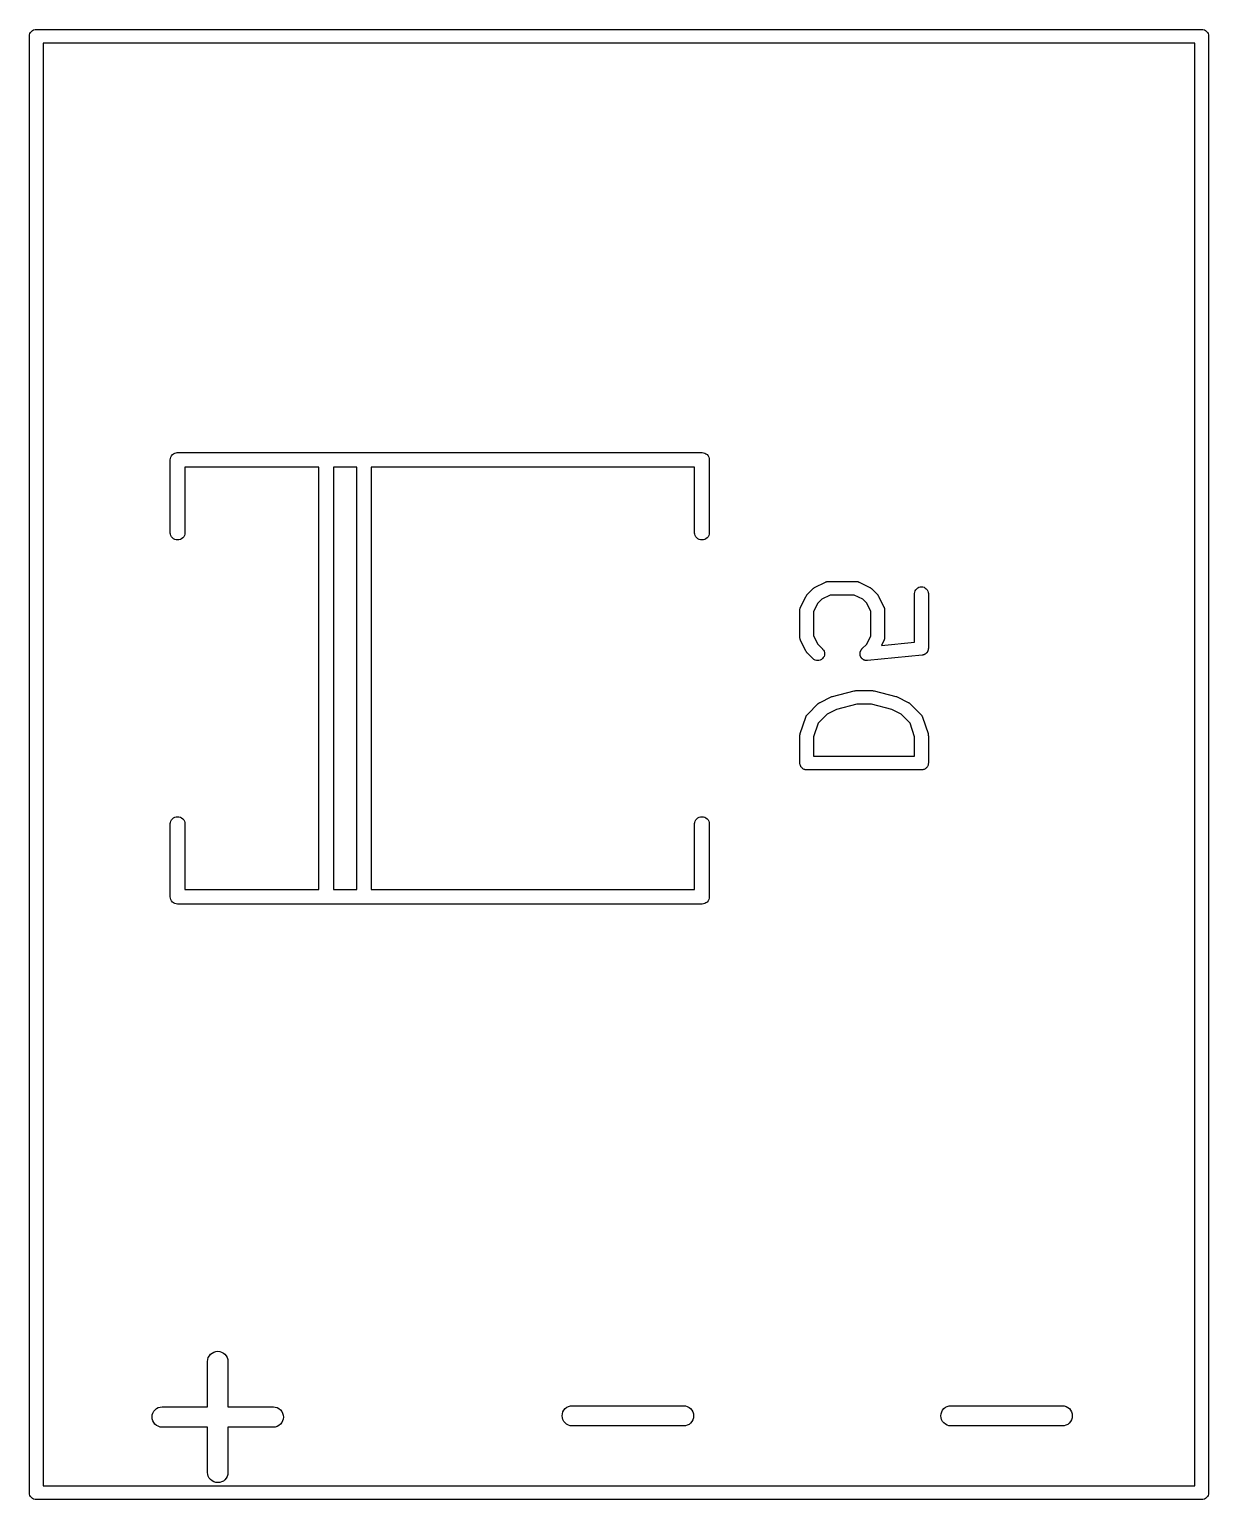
# Model space of a CAD drawing. Extents: x 128.5 to 185.2, y -118.7 to -64.4.
# Drawn here: x 165.49 to 175.77, y -118.67 to -105.85 of the extents above; entities that cross this region are included whole.
import ezdxf

# ---------------------------------------------------------------- set-up
doc = ezdxf.new("R2010")
doc.units = 0
doc.layers.add('BLACK', color=7, linetype='CONTINUOUS')

msp = doc.modelspace()

# ---------------------------------------------------------------- linework, layer by layer
at = {"layer": 'BLACK', "linetype": 'CONTINUOUS'}
for p, q in [((165.491, -105.895), (165.495, -105.884)), ((165.495, -105.884), (165.5, -105.873)), ((165.5, -105.873), (165.508, -105.864)), ((165.508, -105.864), (165.517, -105.857)), ((165.517, -105.857), (165.527, -105.851)), ((165.527, -105.851), (165.539, -105.848)), ((165.539, -105.848), (165.547, -105.847)), ((165.547, -105.847), (165.547, -105.847)), ((165.547, -105.847), (165.55, -105.847)), ((165.55, -105.847), (165.553, -105.847)), ((165.553, -105.847), (175.707, -105.847)), ((175.707, -105.847), (175.71, -105.847)), ((175.71, -105.847), (175.713, -105.847)), ((175.713, -105.847), (175.713, -105.847)), ((175.713, -105.847), (175.722, -105.848)), ((175.722, -105.848), (175.734, -105.851)), ((175.734, -105.851), (175.744, -105.857)), ((175.744, -105.857), (175.753, -105.864)), ((175.753, -105.864), (175.761, -105.873)), ((175.761, -105.873), (175.766, -105.884)), ((175.766, -105.884), (175.77, -105.895)), ((165.49, -105.907), (165.491, -105.895)), ((165.49, -105.91), (165.49, -105.907)), ((165.49, -118.604), (165.49, -105.91)), ((165.61, -105.967), (165.61, -118.547)), ((175.65, -105.967), (165.61, -105.967)), ((175.65, -118.547), (175.65, -105.967)), ((175.77, -105.895), (175.771, -105.907)), ((175.771, -105.907), (175.77, -105.91)), ((175.77, -105.91), (175.77, -118.604)), ((166.718, -109.601), (166.719, -109.588)), ((166.718, -109.604), (166.718, -109.601)), ((166.718, -110.239), (166.718, -109.604)), ((166.719, -109.588), (166.723, -109.576)), ((166.723, -109.576), (166.729, -109.565)), ((166.729, -109.565), (166.737, -109.555)), ((166.737, -109.555), (166.747, -109.547)), ((166.747, -109.547), (166.758, -109.542)), ((166.758, -109.542), (166.77, -109.538)), ((166.77, -109.538), (166.779, -109.537)), ((166.779, -109.537), (166.782, -109.537)), ((166.782, -109.537), (166.785, -109.537)), ((166.785, -109.537), (168.074, -109.537)), ((168.074, -109.537), (168.077, -109.537)), ((168.077, -109.537), (168.08, -109.537)), ((168.08, -109.537), (168.404, -109.537)), ((168.404, -109.537), (168.408, -109.537)), ((168.408, -109.537), (168.411, -109.537)), ((168.411, -109.537), (171.351, -109.537)), ((171.351, -109.537), (171.354, -109.537)), ((171.354, -109.537), (171.357, -109.537)), ((171.357, -109.537), (171.366, -109.538)), ((171.366, -109.538), (171.378, -109.542)), ((171.378, -109.542), (171.389, -109.547)), ((171.389, -109.547), (171.399, -109.555)), ((171.399, -109.555), (171.407, -109.565)), ((171.407, -109.565), (171.413, -109.576)), ((171.413, -109.576), (171.417, -109.588)), ((171.417, -109.588), (171.418, -109.601)), ((171.418, -109.601), (171.417, -109.604)), ((171.417, -109.604), (171.417, -110.239)), ((168.014, -109.664), (166.845, -109.664)), ((166.845, -109.664), (166.845, -110.239)), ((168.014, -113.347), (168.014, -109.664)), ((168.141, -109.664), (168.141, -113.347)), ((168.344, -109.664), (168.141, -109.664)), ((168.344, -113.347), (168.344, -109.664)), ((171.29, -109.664), (168.471, -109.664)), ((168.471, -109.664), (168.471, -113.347)), ((171.29, -110.239), (171.29, -109.664)), ((166.719, -110.248), (166.718, -110.239)), ((166.723, -110.26), (166.719, -110.248)), ((166.845, -110.248), (166.841, -110.26)), ((166.845, -110.239), (166.845, -110.248)), ((171.291, -110.248), (171.29, -110.239)), ((171.295, -110.26), (171.291, -110.248)), ((171.417, -110.248), (171.413, -110.26)), ((171.417, -110.239), (171.417, -110.248)), ((166.729, -110.271), (166.723, -110.26)), ((166.737, -110.281), (166.729, -110.271)), ((166.747, -110.289), (166.737, -110.281)), ((166.758, -110.294), (166.747, -110.289)), ((166.77, -110.298), (166.758, -110.294)), ((166.782, -110.299), (166.77, -110.298)), ((166.794, -110.298), (166.782, -110.299)), ((166.806, -110.294), (166.794, -110.298)), ((166.817, -110.289), (166.806, -110.294)), ((166.827, -110.281), (166.817, -110.289)), ((166.835, -110.271), (166.827, -110.281)), ((166.841, -110.26), (166.835, -110.271)), ((171.301, -110.271), (171.295, -110.26)), ((171.309, -110.281), (171.301, -110.271)), ((171.319, -110.289), (171.309, -110.281)), ((171.33, -110.294), (171.319, -110.289)), ((171.342, -110.298), (171.33, -110.294)), ((171.354, -110.299), (171.342, -110.298)), ((171.366, -110.298), (171.354, -110.299)), ((171.378, -110.294), (171.366, -110.298)), ((171.389, -110.289), (171.378, -110.294)), ((171.399, -110.281), (171.389, -110.289)), ((171.407, -110.271), (171.399, -110.281)), ((171.413, -110.26), (171.407, -110.271)), ((172.273, -110.773), (172.32, -110.725)), ((172.32, -110.725), (172.321, -110.725)), ((172.321, -110.725), (172.324, -110.722)), ((172.324, -110.722), (172.326, -110.72)), ((172.326, -110.72), (172.328, -110.719)), ((172.328, -110.719), (172.33, -110.717)), ((172.33, -110.717), (172.333, -110.716)), ((172.333, -110.716), (172.336, -110.714)), ((172.336, -110.714), (172.431, -110.666)), ((172.431, -110.666), (172.432, -110.666)), ((172.432, -110.666), (172.434, -110.665)), ((172.434, -110.665), (172.435, -110.665)), ((172.435, -110.665), (172.439, -110.663)), ((172.439, -110.663), (172.443, -110.662)), ((172.443, -110.662), (172.445, -110.662)), ((172.445, -110.662), (172.446, -110.661)), ((172.446, -110.661), (172.45, -110.661)), ((172.45, -110.661), (172.454, -110.66)), ((172.454, -110.66), (172.456, -110.66)), ((172.456, -110.66), (172.458, -110.66)), ((172.458, -110.66), (172.696, -110.66)), ((172.696, -110.66), (172.697, -110.66)), ((172.697, -110.66), (172.699, -110.66)), ((172.699, -110.66), (172.701, -110.66)), ((172.701, -110.66), (172.705, -110.661)), ((172.705, -110.661), (172.709, -110.661)), ((172.709, -110.661), (172.71, -110.662)), ((172.71, -110.662), (172.712, -110.662)), ((172.712, -110.662), (172.716, -110.664)), ((172.716, -110.664), (172.72, -110.665)), ((172.72, -110.665), (172.721, -110.666)), ((172.721, -110.666), (172.723, -110.666)), ((172.723, -110.666), (172.818, -110.714)), ((172.818, -110.714), (172.819, -110.714)), ((172.819, -110.714), (172.822, -110.716)), ((172.822, -110.716), (172.825, -110.718)), ((172.825, -110.718), (172.827, -110.719)), ((172.827, -110.719), (172.829, -110.721)), ((172.829, -110.721), (172.831, -110.723)), ((172.831, -110.723), (172.834, -110.725)), ((172.834, -110.725), (172.881, -110.773)), ((173.208, -110.767), (173.21, -110.755)), ((173.21, -110.755), (173.213, -110.744)), ((173.213, -110.744), (173.219, -110.734)), ((173.219, -110.734), (173.226, -110.725)), ((173.226, -110.725), (173.235, -110.717)), ((173.235, -110.717), (173.246, -110.712)), ((173.246, -110.712), (173.257, -110.709)), ((173.257, -110.709), (173.268, -110.708)), ((173.268, -110.708), (173.28, -110.709)), ((173.28, -110.709), (173.291, -110.712)), ((173.291, -110.712), (173.301, -110.718)), ((173.301, -110.718), (173.31, -110.725)), ((173.31, -110.725), (173.318, -110.734)), ((173.318, -110.734), (173.323, -110.745)), ((173.323, -110.745), (173.327, -110.756)), ((173.327, -110.756), (173.328, -110.767)), ((172.21, -110.894), (172.211, -110.891)), ((172.211, -110.891), (172.212, -110.887)), ((172.212, -110.887), (172.213, -110.885)), ((172.213, -110.885), (172.214, -110.884)), ((172.214, -110.884), (172.262, -110.788)), ((172.262, -110.788), (172.264, -110.785)), ((172.262, -110.788), (172.262, -110.788)), ((172.264, -110.785), (172.265, -110.782)), ((172.265, -110.782), (172.267, -110.78)), ((172.267, -110.78), (172.268, -110.778)), ((172.268, -110.778), (172.271, -110.775)), ((172.271, -110.775), (172.273, -110.773)), ((172.364, -110.85), (172.327, -110.924)), ((172.398, -110.816), (172.364, -110.85)), ((172.472, -110.779), (172.398, -110.816)), ((172.682, -110.779), (172.472, -110.779)), ((172.756, -110.816), (172.682, -110.779)), ((172.79, -110.85), (172.756, -110.816)), ((172.827, -110.924), (172.79, -110.85)), ((172.881, -110.773), (172.882, -110.773)), ((172.882, -110.773), (172.884, -110.776)), ((172.884, -110.776), (172.886, -110.778)), ((172.886, -110.778), (172.888, -110.781)), ((172.888, -110.781), (172.889, -110.782)), ((172.889, -110.782), (172.891, -110.785)), ((172.891, -110.785), (172.893, -110.788)), ((172.893, -110.788), (172.94, -110.884)), ((172.94, -110.884), (172.941, -110.884)), ((172.941, -110.884), (172.941, -110.886)), ((172.941, -110.886), (172.942, -110.888)), ((172.942, -110.888), (172.943, -110.891)), ((172.943, -110.891), (172.945, -110.895)), ((173.208, -111.19), (173.208, -110.767)), ((173.208, -110.767), (173.208, -110.767)), ((173.328, -110.767), (173.328, -111.244)), ((172.208, -110.902), (172.209, -110.898)), ((172.208, -110.906), (172.208, -110.902)), ((172.208, -110.908), (172.208, -110.906)), ((172.208, -110.909), (172.208, -110.908)), ((172.208, -110.91), (172.208, -110.909)), ((172.208, -111.149), (172.208, -110.91)), ((172.209, -110.896), (172.21, -110.894)), ((172.209, -110.898), (172.209, -110.896)), ((172.327, -110.924), (172.327, -111.134)), ((172.827, -111.134), (172.827, -110.924)), ((172.945, -110.895), (172.945, -110.897)), ((172.945, -110.897), (172.945, -110.899)), ((172.945, -110.899), (172.946, -110.903)), ((172.946, -110.903), (172.946, -110.907)), ((172.946, -110.907), (172.946, -110.909)), ((172.946, -110.909), (172.946, -110.91)), ((172.946, -110.91), (172.946, -111.149)), ((172.208, -111.15), (172.208, -111.149)), ((172.327, -111.134), (172.364, -111.209)), ((172.79, -111.209), (172.827, -111.134)), ((172.946, -111.149), (172.946, -111.149)), ((172.946, -111.149), (172.946, -111.151)), ((172.208, -111.152), (172.208, -111.15)), ((172.208, -111.156), (172.208, -111.152)), ((172.209, -111.16), (172.208, -111.156)), ((172.209, -111.162), (172.209, -111.16)), ((172.21, -111.164), (172.209, -111.162)), ((172.211, -111.167), (172.21, -111.164)), ((172.212, -111.171), (172.211, -111.167)), ((172.213, -111.173), (172.212, -111.171)), ((172.214, -111.175), (172.213, -111.173)), ((172.262, -111.271), (172.214, -111.175)), ((172.214, -111.175), (172.214, -111.175)), ((172.263, -111.273), (172.262, -111.271)), ((172.265, -111.276), (172.263, -111.273)), ((172.266, -111.278), (172.265, -111.276)), ((172.364, -111.209), (172.405, -111.249)), ((172.405, -111.249), (172.405, -111.25)), ((172.405, -111.25), (172.413, -111.259)), ((172.413, -111.259), (172.418, -111.269)), ((172.418, -111.269), (172.421, -111.281)), ((172.733, -111.28), (172.734, -111.277)), ((172.734, -111.274), (172.736, -111.271)), ((172.734, -111.277), (172.734, -111.274)), ((172.736, -111.269), (172.738, -111.266)), ((172.736, -111.271), (172.736, -111.269)), ((172.738, -111.266), (172.739, -111.263)), ((172.739, -111.263), (172.741, -111.261)), ((172.741, -111.261), (172.742, -111.258)), ((172.742, -111.258), (172.744, -111.256)), ((172.744, -111.256), (172.745, -111.254)), ((172.745, -111.254), (172.747, -111.252)), ((172.747, -111.252), (172.749, -111.249)), ((172.749, -111.249), (172.79, -111.209)), ((172.94, -111.175), (172.918, -111.219)), ((172.918, -111.219), (173.208, -111.19)), ((172.941, -111.174), (172.94, -111.175)), ((172.942, -111.172), (172.941, -111.174)), ((172.943, -111.168), (172.942, -111.172)), ((172.944, -111.164), (172.943, -111.168)), ((172.945, -111.163), (172.944, -111.164)), ((172.946, -111.157), (172.945, -111.161)), ((172.945, -111.161), (172.945, -111.163)), ((172.946, -111.151), (172.946, -111.153)), ((172.946, -111.153), (172.946, -111.157)), ((173.319, -111.275), (173.317, -111.278)), ((173.321, -111.272), (173.319, -111.275)), ((173.322, -111.27), (173.321, -111.272)), ((173.323, -111.267), (173.322, -111.27)), ((173.324, -111.264), (173.323, -111.267)), ((173.325, -111.261), (173.324, -111.264)), ((173.326, -111.259), (173.325, -111.261)), ((173.327, -111.253), (173.326, -111.256)), ((173.326, -111.256), (173.326, -111.259)), ((173.328, -111.245), (173.327, -111.247)), ((173.327, -111.247), (173.327, -111.25)), ((173.327, -111.25), (173.327, -111.253)), ((173.328, -111.244), (173.328, -111.245)), ((172.268, -111.28), (172.266, -111.278)), ((172.27, -111.283), (172.268, -111.28)), ((172.272, -111.286), (172.27, -111.283)), ((172.273, -111.286), (172.272, -111.286)), ((172.32, -111.334), (172.273, -111.286)), ((172.329, -111.341), (172.32, -111.334)), ((172.34, -111.347), (172.329, -111.341)), ((172.351, -111.35), (172.34, -111.347)), ((172.362, -111.351), (172.351, -111.35)), ((172.374, -111.35), (172.362, -111.351)), ((172.385, -111.347), (172.374, -111.35)), ((172.395, -111.341), (172.385, -111.347)), ((172.404, -111.334), (172.395, -111.341)), ((172.412, -111.325), (172.404, -111.334)), ((172.418, -111.315), (172.412, -111.325)), ((172.421, -111.304), (172.418, -111.315)), ((172.421, -111.281), (172.422, -111.292)), ((172.422, -111.292), (172.421, -111.304)), ((172.732, -111.285), (172.733, -111.283)), ((172.732, -111.288), (172.732, -111.285)), ((172.732, -111.291), (172.732, -111.288)), ((172.732, -111.294), (172.732, -111.291)), ((172.732, -111.297), (172.732, -111.294)), ((172.733, -111.3), (172.732, -111.297)), ((172.733, -111.283), (172.733, -111.28)), ((172.733, -111.303), (172.733, -111.3)), ((172.734, -111.306), (172.733, -111.303)), ((172.734, -111.309), (172.734, -111.306)), ((172.735, -111.311), (172.734, -111.309)), ((172.736, -111.314), (172.735, -111.311)), ((172.738, -111.317), (172.736, -111.314)), ((172.739, -111.319), (172.738, -111.317)), ((172.74, -111.322), (172.739, -111.319)), ((172.742, -111.324), (172.74, -111.322)), ((172.743, -111.327), (172.742, -111.324)), ((172.745, -111.329), (172.743, -111.327)), ((172.747, -111.331), (172.745, -111.329)), ((172.749, -111.333), (172.747, -111.331)), ((172.751, -111.335), (172.749, -111.333)), ((172.753, -111.337), (172.751, -111.335)), ((172.756, -111.339), (172.753, -111.337)), ((172.758, -111.341), (172.756, -111.339)), ((172.76, -111.342), (172.758, -111.341)), ((172.763, -111.344), (172.76, -111.342)), ((172.766, -111.345), (172.763, -111.344)), ((172.768, -111.346), (172.766, -111.345)), ((172.771, -111.347), (172.768, -111.346)), ((172.774, -111.348), (172.771, -111.347)), ((172.776, -111.349), (172.774, -111.348)), ((172.779, -111.35), (172.776, -111.349)), ((172.782, -111.35), (172.779, -111.35)), ((172.785, -111.351), (172.782, -111.35)), ((172.788, -111.351), (172.785, -111.351)), ((172.791, -111.351), (172.788, -111.351)), ((172.794, -111.351), (172.791, -111.351)), ((172.797, -111.351), (172.794, -111.351)), ((173.274, -111.303), (172.797, -111.351)), ((172.797, -111.351), (172.797, -111.351)), ((173.277, -111.303), (173.274, -111.303)), ((173.279, -111.303), (173.277, -111.303)), ((173.282, -111.302), (173.279, -111.303)), ((173.285, -111.301), (173.282, -111.302)), ((173.288, -111.3), (173.285, -111.301)), ((173.29, -111.299), (173.288, -111.3)), ((173.293, -111.298), (173.29, -111.299)), ((173.296, -111.297), (173.293, -111.298)), ((173.298, -111.295), (173.296, -111.297)), ((173.301, -111.294), (173.298, -111.295)), ((173.303, -111.292), (173.301, -111.294)), ((173.306, -111.29), (173.303, -111.292)), ((173.308, -111.288), (173.306, -111.29)), ((173.31, -111.287), (173.308, -111.288)), ((173.312, -111.284), (173.31, -111.287)), ((173.314, -111.282), (173.312, -111.284)), ((173.316, -111.28), (173.314, -111.282)), ((173.317, -111.278), (173.316, -111.28)), ((172.491, -111.663), (172.682, -111.615)), ((172.682, -111.615), (172.683, -111.615)), ((172.683, -111.615), (172.684, -111.615)), ((172.684, -111.615), (172.685, -111.614)), ((172.685, -111.614), (172.689, -111.614)), ((172.689, -111.614), (172.694, -111.613)), ((172.694, -111.613), (172.695, -111.613)), ((172.695, -111.613), (172.696, -111.613)), ((172.696, -111.613), (172.839, -111.613)), ((172.839, -111.613), (172.84, -111.613)), ((172.84, -111.613), (172.841, -111.613)), ((172.841, -111.613), (172.842, -111.613)), ((172.842, -111.613), (172.847, -111.614)), ((172.847, -111.614), (172.852, -111.614)), ((172.852, -111.614), (172.853, -111.615)), ((172.853, -111.615), (172.854, -111.615)), ((172.854, -111.615), (173.044, -111.663)), ((172.273, -111.821), (172.368, -111.726)), ((172.368, -111.726), (172.369, -111.725)), ((172.369, -111.725), (172.371, -111.723)), ((172.371, -111.723), (172.374, -111.721)), ((172.374, -111.721), (172.376, -111.72)), ((172.376, -111.72), (172.378, -111.718)), ((172.378, -111.718), (172.381, -111.716)), ((172.381, -111.716), (172.384, -111.715)), ((172.384, -111.715), (172.479, -111.667)), ((172.526, -111.777), (172.446, -111.817)), ((172.479, -111.667), (172.48, -111.667)), ((172.48, -111.666), (172.485, -111.665)), ((172.48, -111.667), (172.48, -111.666)), ((172.48, -111.667), (172.48, -111.667)), ((172.485, -111.665), (172.491, -111.663)), ((172.491, -111.663), (172.491, -111.663)), ((172.491, -111.663), (172.491, -111.663)), ((172.704, -111.732), (172.526, -111.777)), ((172.832, -111.732), (172.704, -111.732)), ((173.009, -111.777), (172.832, -111.732)), ((173.09, -111.817), (173.009, -111.777)), ((173.044, -111.663), (173.045, -111.663)), ((173.045, -111.663), (173.045, -111.663)), ((173.045, -111.663), (173.046, -111.663)), ((173.046, -111.663), (173.051, -111.665)), ((173.051, -111.665), (173.056, -111.667)), ((173.056, -111.667), (173.056, -111.667)), ((173.056, -111.667), (173.056, -111.667)), ((173.056, -111.667), (173.152, -111.715)), ((173.152, -111.715), (173.153, -111.715)), ((173.153, -111.715), (173.155, -111.717)), ((173.155, -111.717), (173.158, -111.719)), ((173.158, -111.719), (173.16, -111.72)), ((173.16, -111.72), (173.162, -111.721)), ((173.162, -111.721), (173.165, -111.724)), ((173.165, -111.724), (173.167, -111.726)), ((173.167, -111.726), (173.263, -111.821)), ((172.211, -111.988), (172.258, -111.845)), ((172.258, -111.845), (172.259, -111.844)), ((172.259, -111.842), (172.26, -111.84)), ((172.259, -111.844), (172.259, -111.842)), ((172.26, -111.84), (172.262, -111.837)), ((172.262, -111.837), (172.263, -111.833)), ((172.263, -111.833), (172.264, -111.832)), ((172.264, -111.832), (172.265, -111.83)), ((172.265, -111.83), (172.268, -111.827)), ((172.268, -111.827), (172.27, -111.824)), ((172.27, -111.824), (172.272, -111.823)), ((172.272, -111.823), (172.273, -111.821)), ((172.367, -111.896), (172.327, -112.016)), ((172.446, -111.817), (172.367, -111.896)), ((173.168, -111.896), (173.09, -111.817)), ((173.208, -112.016), (173.168, -111.896)), ((173.263, -111.821), (173.263, -111.822)), ((173.263, -111.822), (173.264, -111.823)), ((173.264, -111.823), (173.266, -111.824)), ((173.266, -111.824), (173.268, -111.828)), ((173.268, -111.828), (173.27, -111.831)), ((173.27, -111.831), (173.271, -111.832)), ((173.271, -111.832), (173.272, -111.834)), ((173.272, -111.834), (173.274, -111.838)), ((173.274, -111.838), (173.276, -111.841)), ((173.276, -111.841), (173.276, -111.843)), ((173.276, -111.843), (173.277, -111.845)), ((173.277, -111.845), (173.325, -111.988)), ((172.208, -111.999), (172.209, -111.996)), ((172.208, -112.002), (172.208, -111.999)), ((172.208, -112.006), (172.208, -112.002)), ((172.208, -112.245), (172.208, -112.006)), ((172.208, -112.006), (172.208, -112.006)), ((172.209, -111.994), (172.21, -111.991)), ((172.209, -111.996), (172.209, -111.994)), ((172.21, -111.991), (172.211, -111.988)), ((172.327, -112.016), (172.327, -112.185)), ((173.208, -112.185), (173.208, -112.016)), ((173.325, -111.988), (173.325, -111.988)), ((173.325, -111.988), (173.326, -111.992)), ((173.326, -111.992), (173.327, -111.995)), ((173.327, -111.995), (173.327, -111.997)), ((173.327, -111.997), (173.327, -112)), ((173.327, -112), (173.327, -112.003)), ((173.327, -112.003), (173.328, -112.006)), ((173.328, -112.006), (173.328, -112.245)), ((172.208, -112.25), (172.208, -112.245)), ((172.209, -112.256), (172.208, -112.25)), ((172.21, -112.262), (172.209, -112.256)), ((172.209, -112.256), (172.209, -112.256)), ((172.209, -112.256), (172.209, -112.256)), ((172.212, -112.267), (172.21, -112.262)), ((172.215, -112.272), (172.212, -112.267)), ((172.212, -112.267), (172.212, -112.267)), ((172.212, -112.267), (172.212, -112.267)), ((172.217, -112.277), (172.215, -112.272)), ((172.217, -112.278), (172.217, -112.277)), ((172.218, -112.278), (172.217, -112.278)), ((172.221, -112.282), (172.218, -112.278)), ((172.225, -112.286), (172.221, -112.282)), ((172.225, -112.287), (172.225, -112.286)), ((172.229, -112.29), (172.225, -112.287)), ((172.225, -112.287), (172.225, -112.287)), ((172.234, -112.294), (172.229, -112.29)), ((172.239, -112.297), (172.234, -112.294)), ((172.234, -112.294), (172.234, -112.294)), ((172.234, -112.294), (172.234, -112.294)), ((172.244, -112.3), (172.239, -112.297)), ((172.25, -112.301), (172.244, -112.3)), ((172.244, -112.3), (172.244, -112.3)), ((172.244, -112.3), (172.244, -112.3)), ((172.255, -112.303), (172.25, -112.301)), ((172.261, -112.304), (172.255, -112.303)), ((172.255, -112.303), (172.255, -112.303)), ((172.255, -112.303), (172.255, -112.303)), ((172.327, -112.185), (173.208, -112.185)), ((173.279, -112.303), (173.274, -112.304)), ((173.28, -112.303), (173.279, -112.303)), ((173.279, -112.303), (173.279, -112.303)), ((173.285, -112.302), (173.28, -112.303)), ((173.29, -112.3), (173.285, -112.302)), ((173.291, -112.3), (173.29, -112.3)), ((173.296, -112.297), (173.291, -112.3)), ((173.291, -112.3), (173.291, -112.3)), ((173.301, -112.295), (173.296, -112.297)), ((173.305, -112.291), (173.301, -112.294)), ((173.301, -112.294), (173.301, -112.294)), ((173.301, -112.294), (173.301, -112.295)), ((173.31, -112.287), (173.305, -112.291)), ((173.314, -112.283), (173.31, -112.287)), ((173.31, -112.287), (173.31, -112.287)), ((173.31, -112.287), (173.31, -112.287)), ((173.317, -112.278), (173.314, -112.283)), ((173.318, -112.278), (173.317, -112.278)), ((173.317, -112.278), (173.317, -112.278)), ((173.32, -112.273), (173.318, -112.278)), ((173.323, -112.268), (173.32, -112.273)), ((173.325, -112.262), (173.323, -112.268)), ((173.323, -112.268), (173.323, -112.268)), ((173.323, -112.268), (173.323, -112.268)), ((173.326, -112.257), (173.325, -112.262)), ((173.327, -112.257), (173.326, -112.257)), ((173.326, -112.257), (173.326, -112.257)), ((173.328, -112.245), (173.327, -112.251)), ((173.327, -112.251), (173.327, -112.257)), ((173.328, -112.245), (173.328, -112.245)), ((173.328, -112.245), (173.328, -112.245)), ((173.328, -112.245), (173.328, -112.245)), ((173.328, -112.245), (173.328, -112.245)), ((172.266, -112.304), (172.261, -112.304)), ((172.267, -112.304), (172.266, -112.304)), ((173.268, -112.304), (172.267, -112.304)), ((172.267, -112.304), (172.267, -112.304)), ((172.267, -112.304), (172.267, -112.304)), ((172.267, -112.304), (172.267, -112.304)), ((173.274, -112.304), (173.268, -112.304)), ((166.718, -112.772), (166.719, -112.763)), ((166.718, -113.407), (166.718, -112.772)), ((166.719, -112.763), (166.723, -112.751)), ((166.723, -112.751), (166.729, -112.74)), ((166.729, -112.74), (166.737, -112.73)), ((166.737, -112.73), (166.747, -112.722)), ((166.747, -112.722), (166.758, -112.717)), ((166.758, -112.717), (166.77, -112.713)), ((166.77, -112.713), (166.782, -112.712)), ((166.782, -112.712), (166.794, -112.713)), ((166.794, -112.713), (166.806, -112.717)), ((166.806, -112.717), (166.817, -112.722)), ((166.817, -112.722), (166.827, -112.73)), ((166.827, -112.73), (166.835, -112.74)), ((166.835, -112.74), (166.841, -112.751)), ((166.841, -112.751), (166.845, -112.763)), ((166.845, -112.763), (166.845, -112.772)), ((166.845, -112.772), (166.845, -113.347)), ((171.29, -112.772), (171.291, -112.763)), ((171.29, -113.347), (171.29, -112.772)), ((171.291, -112.763), (171.295, -112.751)), ((171.295, -112.751), (171.301, -112.74)), ((171.301, -112.74), (171.309, -112.73)), ((171.309, -112.73), (171.319, -112.722)), ((171.319, -112.722), (171.33, -112.717)), ((171.33, -112.717), (171.342, -112.713)), ((171.342, -112.713), (171.354, -112.712)), ((171.354, -112.712), (171.366, -112.713)), ((171.366, -112.713), (171.378, -112.717)), ((171.378, -112.717), (171.389, -112.722)), ((171.389, -112.722), (171.399, -112.73)), ((171.399, -112.73), (171.407, -112.74)), ((171.407, -112.74), (171.413, -112.751)), ((171.413, -112.751), (171.417, -112.763)), ((171.417, -112.763), (171.417, -112.772)), ((171.417, -112.772), (171.417, -113.407)), ((166.718, -113.411), (166.718, -113.407)), ((166.719, -113.423), (166.718, -113.411)), ((166.723, -113.435), (166.719, -113.423)), ((166.729, -113.446), (166.723, -113.435)), ((166.737, -113.456), (166.729, -113.446)), ((166.747, -113.464), (166.737, -113.456)), ((166.845, -113.347), (168.014, -113.347)), ((168.141, -113.347), (168.344, -113.347)), ((168.471, -113.347), (171.29, -113.347)), ((171.399, -113.456), (171.389, -113.464)), ((171.407, -113.446), (171.399, -113.456)), ((171.413, -113.435), (171.407, -113.446)), ((171.417, -113.423), (171.413, -113.435)), ((171.417, -113.407), (171.418, -113.411)), ((171.418, -113.411), (171.417, -113.423)), ((166.758, -113.469), (166.747, -113.464)), ((166.77, -113.473), (166.758, -113.469)), ((166.782, -113.474), (166.77, -113.473)), ((166.785, -113.474), (166.782, -113.474)), ((168.074, -113.474), (166.785, -113.474)), ((168.077, -113.474), (168.074, -113.474)), ((168.08, -113.474), (168.077, -113.474)), ((168.404, -113.474), (168.08, -113.474)), ((168.408, -113.474), (168.404, -113.474)), ((168.411, -113.474), (168.408, -113.474)), ((171.351, -113.474), (168.411, -113.474)), ((171.354, -113.474), (171.351, -113.474)), ((171.357, -113.474), (171.354, -113.474)), ((171.366, -113.473), (171.357, -113.474)), ((171.378, -113.469), (171.366, -113.473)), ((171.389, -113.464), (171.378, -113.469)), ((167.045, -117.444), (167.05, -117.428)), ((167.05, -117.428), (167.059, -117.413)), ((167.059, -117.413), (167.07, -117.399)), ((167.07, -117.399), (167.083, -117.389)), ((167.083, -117.389), (167.099, -117.38)), ((167.099, -117.38), (167.115, -117.376)), ((167.115, -117.376), (167.133, -117.374)), ((167.133, -117.374), (167.15, -117.376)), ((167.15, -117.376), (167.166, -117.381)), ((167.166, -117.381), (167.182, -117.389)), ((167.182, -117.389), (167.195, -117.4)), ((167.195, -117.4), (167.206, -117.414)), ((167.206, -117.414), (167.214, -117.429)), ((167.214, -117.429), (167.219, -117.446)), ((167.043, -117.462), (167.045, -117.444)), ((167.043, -117.463), (167.043, -117.462)), ((167.043, -117.858), (167.043, -117.463)), ((167.219, -117.446), (167.221, -117.463)), ((167.221, -117.463), (167.221, -117.858)), ((166.559, -117.946), (166.561, -117.929)), ((166.561, -117.929), (166.566, -117.912)), ((166.566, -117.912), (166.574, -117.897)), ((166.574, -117.897), (166.586, -117.884)), ((166.586, -117.884), (166.599, -117.873)), ((166.599, -117.873), (166.614, -117.865)), ((166.614, -117.865), (166.631, -117.86)), ((166.631, -117.86), (166.648, -117.858)), ((166.648, -117.858), (167.043, -117.858)), ((167.221, -117.858), (167.616, -117.858)), ((167.616, -117.858), (167.617, -117.858)), ((167.617, -117.858), (167.634, -117.86)), ((167.634, -117.86), (167.651, -117.865)), ((167.651, -117.865), (167.666, -117.873)), ((167.666, -117.873), (167.679, -117.885)), ((167.679, -117.885), (167.69, -117.898)), ((167.69, -117.898), (167.698, -117.913)), ((167.698, -117.913), (167.703, -117.93)), ((167.703, -117.93), (167.705, -117.947)), ((170.135, -117.936), (170.137, -117.919)), ((170.137, -117.953), (170.135, -117.936)), ((170.137, -117.919), (170.142, -117.902)), ((170.142, -117.902), (170.15, -117.887)), ((170.15, -117.887), (170.161, -117.873)), ((170.161, -117.873), (170.175, -117.862)), ((170.175, -117.862), (170.19, -117.854)), ((170.19, -117.854), (170.207, -117.849)), ((170.207, -117.849), (170.224, -117.848)), ((170.224, -117.848), (171.191, -117.848)), ((171.191, -117.848), (171.193, -117.848)), ((171.193, -117.848), (171.21, -117.85)), ((171.21, -117.85), (171.226, -117.855)), ((171.226, -117.855), (171.242, -117.863)), ((171.242, -117.863), (171.255, -117.874)), ((171.255, -117.874), (171.266, -117.888)), ((171.266, -117.888), (171.274, -117.903)), ((171.274, -117.903), (171.279, -117.92)), ((171.279, -117.92), (171.28, -117.937)), ((171.28, -117.937), (171.279, -117.954)), ((173.437, -117.936), (173.439, -117.919)), ((173.439, -117.953), (173.437, -117.936)), ((173.439, -117.919), (173.444, -117.902)), ((173.444, -117.902), (173.452, -117.887)), ((173.452, -117.887), (173.463, -117.873)), ((173.463, -117.873), (173.477, -117.862)), ((173.477, -117.862), (173.492, -117.854)), ((173.492, -117.854), (173.509, -117.849)), ((173.509, -117.849), (173.526, -117.848)), ((173.526, -117.848), (174.493, -117.848)), ((174.493, -117.848), (174.495, -117.848)), ((174.495, -117.848), (174.512, -117.85)), ((174.512, -117.85), (174.528, -117.855)), ((174.528, -117.855), (174.544, -117.863)), ((174.544, -117.863), (174.557, -117.874)), ((174.557, -117.874), (174.568, -117.888)), ((174.568, -117.888), (174.576, -117.903)), ((174.576, -117.903), (174.581, -117.92)), ((174.581, -117.92), (174.582, -117.937)), ((174.582, -117.937), (174.581, -117.954)), ((166.561, -117.963), (166.559, -117.946)), ((166.566, -117.98), (166.561, -117.963)), ((166.574, -117.995), (166.566, -117.98)), ((166.585, -118.009), (166.574, -117.995)), ((166.598, -118.02), (166.585, -118.009)), ((166.613, -118.028), (166.598, -118.02)), ((166.63, -118.034), (166.613, -118.028)), ((166.647, -118.036), (166.63, -118.034)), ((166.648, -118.036), (166.647, -118.036)), ((167.043, -118.036), (166.648, -118.036)), ((167.043, -118.431), (167.043, -118.036)), ((167.616, -118.036), (167.221, -118.036)), ((167.221, -118.036), (167.221, -118.431)), ((167.633, -118.034), (167.616, -118.036)), ((167.65, -118.029), (167.633, -118.034)), ((167.665, -118.021), (167.65, -118.029)), ((167.678, -118.01), (167.665, -118.021)), ((167.69, -117.996), (167.678, -118.01)), ((167.698, -117.981), (167.69, -117.996)), ((167.703, -117.965), (167.698, -117.981)), ((167.705, -117.947), (167.703, -117.965)), ((170.141, -117.97), (170.137, -117.953)), ((170.149, -117.985), (170.141, -117.97)), ((170.16, -117.999), (170.149, -117.985)), ((170.174, -118.01), (170.16, -117.999)), ((170.189, -118.018), (170.174, -118.01)), ((170.205, -118.023), (170.189, -118.018)), ((170.223, -118.025), (170.205, -118.023)), ((170.224, -118.025), (170.223, -118.025)), ((171.191, -118.025), (170.224, -118.025)), ((171.209, -118.024), (171.191, -118.025)), ((171.225, -118.019), (171.209, -118.024)), ((171.241, -118.011), (171.225, -118.019)), ((171.254, -118), (171.241, -118.011)), ((171.265, -117.986), (171.254, -118)), ((171.273, -117.971), (171.265, -117.986)), ((171.279, -117.954), (171.273, -117.971)), ((173.443, -117.97), (173.439, -117.953)), ((173.451, -117.985), (173.443, -117.97)), ((173.462, -117.999), (173.451, -117.985)), ((173.476, -118.01), (173.462, -117.999)), ((173.491, -118.018), (173.476, -118.01)), ((173.507, -118.023), (173.491, -118.018)), ((173.525, -118.025), (173.507, -118.023)), ((173.526, -118.025), (173.525, -118.025)), ((174.493, -118.025), (173.526, -118.025)), ((174.511, -118.024), (174.493, -118.025)), ((174.527, -118.019), (174.511, -118.024)), ((174.543, -118.011), (174.527, -118.019)), ((174.556, -118), (174.543, -118.011)), ((174.567, -117.986), (174.556, -118)), ((174.575, -117.971), (174.567, -117.986)), ((174.581, -117.954), (174.575, -117.971)), ((167.045, -118.448), (167.043, -118.431)), ((167.05, -118.464), (167.045, -118.448)), ((167.219, -118.449), (167.214, -118.466)), ((167.221, -118.432), (167.219, -118.449)), ((167.221, -118.431), (167.221, -118.432)), ((165.61, -118.547), (175.65, -118.547)), ((167.058, -118.48), (167.05, -118.464)), ((167.069, -118.493), (167.058, -118.48)), ((167.082, -118.504), (167.069, -118.493)), ((167.098, -118.512), (167.082, -118.504)), ((167.114, -118.518), (167.098, -118.512)), ((167.131, -118.519), (167.114, -118.518)), ((167.149, -118.518), (167.131, -118.519)), ((167.165, -118.513), (167.149, -118.518)), ((167.181, -118.505), (167.165, -118.513)), ((167.194, -118.494), (167.181, -118.505)), ((167.205, -118.481), (167.194, -118.494)), ((167.214, -118.466), (167.205, -118.481)), ((165.49, -118.607), (165.49, -118.604)), ((165.491, -118.619), (165.49, -118.607)), ((165.495, -118.63), (165.491, -118.619)), ((165.5, -118.64), (165.495, -118.63)), ((165.508, -118.65), (165.5, -118.64)), ((165.517, -118.657), (165.508, -118.65)), ((165.527, -118.663), (165.517, -118.657)), ((165.539, -118.666), (165.527, -118.663)), ((165.55, -118.667), (165.539, -118.666)), ((165.553, -118.667), (165.55, -118.667)), ((175.707, -118.667), (165.553, -118.667)), ((175.71, -118.667), (175.707, -118.667)), ((175.722, -118.666), (175.71, -118.667)), ((175.734, -118.663), (175.722, -118.666)), ((175.744, -118.657), (175.734, -118.663)), ((175.753, -118.65), (175.744, -118.657)), ((175.761, -118.64), (175.753, -118.65)), ((175.766, -118.63), (175.761, -118.64)), ((175.77, -118.619), (175.766, -118.63)), ((175.77, -118.604), (175.771, -118.607)), ((175.771, -118.607), (175.77, -118.61)), ((175.77, -118.61), (175.77, -118.61)), ((175.77, -118.61), (175.77, -118.619))]:
    msp.add_line(p, q, dxfattribs=at)

doc.saveas('drawing.dxf')
